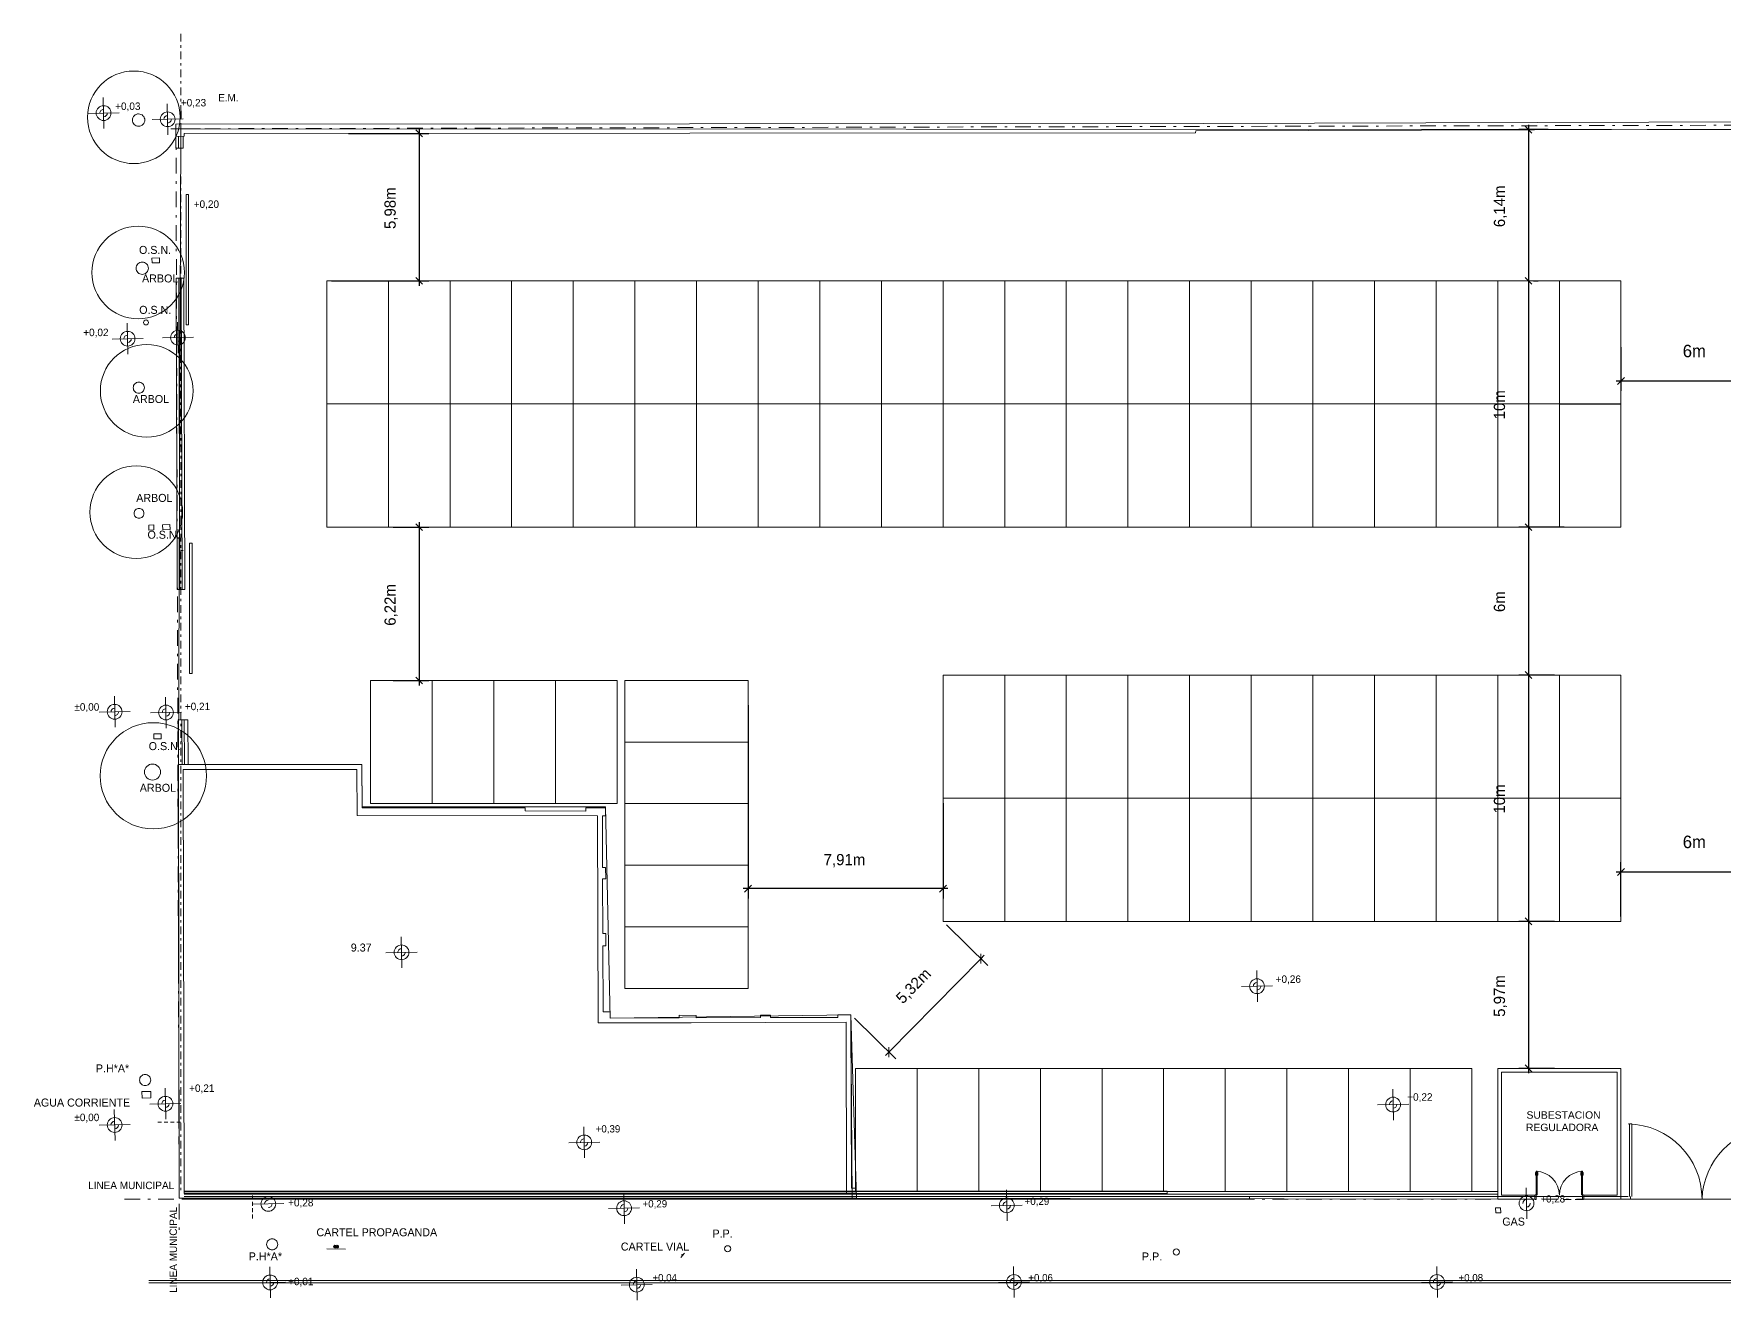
# Model space of a CAD drawing. Header units: metres. Extents: x 1411 to 1550, y 2159 to 2211.
# Drawn here: x 1411.5 to 1480.1, y 2159.1 to 2210.5 of the extents above; entities that cross this region are included whole.
import ezdxf

# ---------------------------------------------------------------- set-up
doc = ezdxf.new("R2010")
doc.units = ezdxf.units.M
doc.header["$LTSCALE"] = 0.635
doc.header["$PDMODE"] = 1
doc.header["$PDSIZE"] = -2
for name, pattern in [('STYLE_10', [0.749969, 0.500031, -0.249939]), ('STYLE_12', [1.999969, 0.999985, -0.500031, 0.000534058, -0.49942]), ('STYLE_17', [0.36911, 0.246048, -0.123062]), ('STYLE_18', [0.984192, 0.492096, -0.246048, 0.000534058, -0.245514])]:
    doc.linetypes.add(name, pattern=pattern)
for name, color, linetype in [('37-Plantas-05', 7, 'Continuous'), ('Cotas', 7, 'Continuous'), ('movimientos', 30, 'Continuous'), ('Nuevo', 162, 'Continuous'), ('Superficies', 7, 'Continuous'), ('Varios', 7, 'Continuous')]:
    doc.layers.add(name, color=color, linetype=linetype)
doc.styles.add('Arial', font='ARIAL.TTF')
doc.styles.add('Futura', font='')
doc.styles.add('Geneva', font='')
doc.styles.get('Futura').set_extended_font_data('Futura')
doc.styles.get('Geneva').set_extended_font_data('Geneva')
doc.dimstyles.new('Arch', dxfattribs={"dimtxt": 0.101055, "dimasz": 0.280603, "dimexe": 0.396875, "dimexo": 0.198437, "dimgap": 0.001587, "dimtad": 1, "dimzin": 11, "dimtxsty": 'Geneva', "dimblk": 'VW_SLASH', "dimcen": 0, "dimdle": 0.001587, "dimadec": 0, "dimazin": 0, "dimtfac": 0.8, "dimtix": 1, "dimtmove": 0, "dimatfit": 0, "dimldrblk": 'VW_FILLEDARROW', "dimfxl": 1, "dimfrac": 2, "dimtolj": 1, "dimtzin": 11, "dimarcsym": 0})

# ---------------------------------------------------------------- blocks, each defined once
blk = doc.blocks.new('Group-17')
at = {"color": 52, "linetype": 'Continuous', "lineweight": 15}
blk.add_lwpolyline([(-31.48135, 31.593525), (-28.98135, 31.593525), (-28.98135, 26.593525), (-31.48135, 26.593525)], close=True, dxfattribs=at)
blk = doc.blocks.new('Group-22')
at = {"color": 7, "linetype": 'Continuous', "lineweight": 15}
for p, q in [((-32.48135, -5.507725), (-32.48135, -5.522725)), ((-32.48135, -5.672725), (-32.48135, -5.522725)), ((-32.46635, -5.522725), (-32.48135, -5.522725)), ((-32.46635, -5.672725), (-32.48135, -5.672725)), ((-32.48135, -5.687725), (-32.48135, -5.672725)), ((-32.46635, -5.522725), (-32.46635, -5.507725)), ((-32.46635, -5.507725), (-32.42635, -5.507725)), ((-32.46635, -5.687725), (-32.46635, -5.672725)), ((-32.46635, -5.687725), (-32.42635, -5.687725)), ((-32.42635, -5.507725), (-32.42635, -5.554725)), ((-32.41135, -5.554725), (-32.42635, -5.554725)), ((-32.41135, -5.579725), (-32.42635, -5.579725)), ((-32.42635, -5.687725), (-32.42635, -5.579725)), ((-32.41135, -5.554725), (-32.41135, -5.579725)), ((-30.55135, -5.554725), (-30.55135, -5.579725)), ((-30.55135, -5.554725), (-30.53635, -5.554725)), ((-30.55135, -5.579725), (-30.53635, -5.579725)), ((-30.53635, -5.507725), (-30.53635, -5.554725)), ((-30.49635, -5.507725), (-30.53635, -5.507725)), ((-30.53635, -5.687725), (-30.53635, -5.579725)), ((-30.49635, -5.687725), (-30.53635, -5.687725)), ((-30.49635, -5.522725), (-30.49635, -5.507725)), ((-30.49635, -5.522725), (-30.48135, -5.522725)), ((-30.49635, -5.687725), (-30.49635, -5.672725)), ((-30.49635, -5.672725), (-30.48135, -5.672725)), ((-30.48135, -5.507725), (-30.48135, -5.522725)), ((-30.48135, -5.672725), (-30.48135, -5.522725)), ((-30.48135, -5.687725), (-30.48135, -5.672725))]:
    blk.add_line(p, q, dxfattribs=at)
at = {"color": 7, "linetype": 'STYLE_10', "lineweight": 15}
blk.add_line((-31.32135, -5.687725), (-30.53635, -5.687725), dxfattribs=at)
at = {"color": 7, "linetype": 'Continuous', "lineweight": 15}
for points in [[(-33.98135, -0.372725), (-28.98135, -0.372725), (-28.98135, -5.672725), (-30.48135, -5.672725)], [(-32.48135, -5.672725), (-33.98135, -5.672725), (-33.98135, -0.372725)], [(-32.48135, -5.522725), (-33.83135, -5.522725), (-33.83135, -0.522725), (-29.13135, -0.522725), (-29.13135, -5.522725), (-30.48135, -5.522725)]]:
    blk.add_lwpolyline(points, dxfattribs=at)
for points in [[(-32.4339, -4.603225), (-32.4489, -4.603225), (-32.4489, -4.703225), (-32.4339, -4.703225)], [(-32.4239, -4.594225), (-32.4339, -4.594225), (-32.4339, -4.621225), (-32.4239, -4.621225)], [(-32.3789, -4.547725), (-32.4239, -4.547725), (-32.4239, -5.507725), (-32.3789, -5.507725)], [(-32.3789, -4.594225), (-32.3689, -4.594225), (-32.3689, -4.621225), (-32.3789, -4.621225)], [(-32.3689, -4.603225), (-32.3539, -4.603225), (-32.3539, -4.703225), (-32.3689, -4.703225)], [(-30.59385, -4.603225), (-30.60885, -4.603225), (-30.60885, -4.703225), (-30.59385, -4.703225)], [(-30.58385, -4.594225), (-30.59385, -4.594225), (-30.59385, -4.621225), (-30.58385, -4.621225)], [(-30.58385, -4.547725), (-30.53885, -4.547725), (-30.53885, -5.507725), (-30.58385, -5.507725)], [(-30.53885, -4.594225), (-30.52885, -4.594225), (-30.52885, -4.621225), (-30.53885, -4.621225)], [(-30.52885, -4.603225), (-30.51385, -4.603225), (-30.51385, -4.703225), (-30.52885, -4.703225)]]:
    blk.add_lwpolyline(points, close=True, dxfattribs=at)
for centre, radius, start, end in [((-32.45008, -5.516075), 0.968703, 359.60666995, 88.45134533), ((-30.51267, -5.516075), 0.968704, 91.54865307, 180.39332964)]:
    blk.add_arc(centre, radius, start, end, dxfattribs=at)
at = {"color": 7, "insert": (-31.36887, -2.516955), "char_height": 0.30011523, "width": 3.825, "attachment_point": 5, "line_spacing_factor": 1.003631, "style": 'Arial'}
blk.add_mtext(' SUBESTACION REGULADORA', dxfattribs=at)
blk = doc.blocks.new('*D254')
at = {"color": 0, "linetype": 'Continuous', "lineweight": -2}
for p, q in [((1472.908, 2206.657), (1471.72, 2206.657)), ((1472.117, 2206.855), (1472.117, 2206.657)), ((1472.117, 2206.657), (1472.117, 2200.522)), ((1472.117, 2200.522), (1472.117, 2200.323)), ((1472.315, 2200.522), (1472.514, 2200.522))]:
    blk.add_line(p, q, dxfattribs=at)
at = {"color": 0, "linetype": 'Continuous', "lineweight": 20}
for p, q in [((1472.257, 2206.516), (1471.976, 2206.797)), ((1471.976, 2200.662), (1472.257, 2200.381))]:
    blk.add_line(p, q, dxfattribs=at)
at = {"layer": 'Defpoints', "color": 0, "lineweight": 0}
for p in [(1472.117, 2206.657), (1473.107, 2206.657), (1472.117, 2200.522)]:
    blk.add_point(p, dxfattribs=at)
at = {"color": 0, "insert": (1470.709, 2202.7), "char_height": 0.4548, "attachment_point": 1, "rotation": 90, "line_spacing_factor": 0.96736, "style": 'Geneva'}
blk.add_mtext('6,14m', dxfattribs=at)
blk = doc.blocks.new('VW_FILLEDARROW')
at = {"color": 0, "lineweight": -2}
blk.add_solid([(0, 0), (-1.41, -0.38), (-1.41, 0.38)], dxfattribs=at)
blk = doc.blocks.new('VW_SLASH')
at = {"color": 0, "linetype": 'ByBlock', "lineweight": -2}
blk.add_line((0, 0), (-1, 0), dxfattribs=at)
at = {"color": 0, "linetype": 'ByBlock', "lineweight": 20}
blk.add_line((-0.5, -0.5), (0.5, 0.5), dxfattribs=at)
blk = doc.blocks.new('*D255')
at = {"color": 0, "linetype": 'Continuous', "lineweight": 20}
for p, q in [((1472.257, 2200.381), (1471.976, 2200.662)), ((1471.976, 2190.662), (1472.257, 2190.381))]:
    blk.add_line(p, q, dxfattribs=at)
at = {"color": 0, "linetype": 'Continuous', "lineweight": -2}
for p, q in [((1472.117, 2200.72), (1472.117, 2200.522)), ((1472.117, 2200.522), (1472.117, 2190.522)), ((1472.315, 2200.522), (1472.514, 2200.522)), ((1472.117, 2190.522), (1472.117, 2190.323)), ((1473.565, 2190.522), (1472.514, 2190.522))]:
    blk.add_line(p, q, dxfattribs=at)
at = {"layer": 'Defpoints', "color": 0, "lineweight": 0}
for p in [(1472.117, 2200.522), (1472.117, 2200.522), (1473.367, 2190.522)]:
    blk.add_point(p, dxfattribs=at)
at = {"color": 0, "insert": (1470.709, 2194.899), "char_height": 0.4548, "attachment_point": 1, "rotation": 90, "line_spacing_factor": 0.96736, "style": 'Geneva'}
blk.add_mtext('10m', dxfattribs=at)
blk = doc.blocks.new('*D256')
at = {"color": 0, "linetype": 'Continuous', "lineweight": -2}
for p, q in [((1473.168, 2190.522), (1471.72, 2190.522)), ((1472.117, 2190.72), (1472.117, 2190.522)), ((1472.117, 2190.522), (1472.117, 2184.522)), ((1473.168, 2184.522), (1471.72, 2184.522)), ((1472.117, 2184.522), (1472.117, 2184.323))]:
    blk.add_line(p, q, dxfattribs=at)
at = {"color": 0, "linetype": 'Continuous', "lineweight": 20}
for p, q in [((1472.257, 2190.381), (1471.976, 2190.662)), ((1471.976, 2184.662), (1472.257, 2184.381))]:
    blk.add_line(p, q, dxfattribs=at)
at = {"layer": 'Defpoints', "color": 0, "lineweight": 0}
for p in [(1472.117, 2190.522), (1473.367, 2190.522), (1473.367, 2184.522)]:
    blk.add_point(p, dxfattribs=at)
at = {"color": 0, "insert": (1470.709, 2187.077), "char_height": 0.4548, "attachment_point": 1, "rotation": 90, "line_spacing_factor": 0.96736, "style": 'Geneva'}
blk.add_mtext('6m', dxfattribs=at)
blk = doc.blocks.new('*D257')
at = {"color": 0, "linetype": 'Continuous', "lineweight": 20}
for p, q in [((1472.257, 2184.381), (1471.976, 2184.662)), ((1471.976, 2174.662), (1472.257, 2174.381))]:
    blk.add_line(p, q, dxfattribs=at)
at = {"color": 0, "linetype": 'Continuous', "lineweight": -2}
for p, q in [((1472.117, 2184.72), (1472.117, 2184.522)), ((1473.168, 2184.522), (1471.72, 2184.522)), ((1472.117, 2184.522), (1472.117, 2174.522)), ((1473.168, 2174.522), (1471.72, 2174.522)), ((1472.117, 2174.522), (1472.117, 2174.323))]:
    blk.add_line(p, q, dxfattribs=at)
at = {"layer": 'Defpoints', "color": 0, "lineweight": 0}
for p in [(1472.117, 2184.522), (1473.367, 2184.522), (1473.367, 2174.522)]:
    blk.add_point(p, dxfattribs=at)
at = {"color": 0, "insert": (1470.709, 2178.899), "char_height": 0.4548, "attachment_point": 1, "rotation": 90, "line_spacing_factor": 0.96736, "style": 'Geneva'}
blk.add_mtext('10m', dxfattribs=at)
blk = doc.blocks.new('*D258')
at = {"color": 0, "linetype": 'Continuous', "lineweight": -2}
for p, q in [((1473.168, 2174.522), (1471.72, 2174.522)), ((1472.117, 2174.72), (1472.117, 2174.522)), ((1472.117, 2174.522), (1472.117, 2168.555)), ((1473.168, 2168.555), (1471.72, 2168.555)), ((1472.117, 2168.555), (1472.117, 2168.357))]:
    blk.add_line(p, q, dxfattribs=at)
at = {"color": 0, "linetype": 'Continuous', "lineweight": 20}
for p, q in [((1472.257, 2174.381), (1471.976, 2174.662)), ((1471.976, 2168.696), (1472.257, 2168.415))]:
    blk.add_line(p, q, dxfattribs=at)
at = {"layer": 'Defpoints', "color": 0, "lineweight": 0}
for p in [(1472.117, 2174.522), (1473.367, 2174.522), (1473.367, 2168.555)]:
    blk.add_point(p, dxfattribs=at)
at = {"color": 0, "insert": (1470.709, 2170.649), "char_height": 0.4548, "attachment_point": 1, "rotation": 90, "line_spacing_factor": 0.96736, "style": 'Geneva'}
blk.add_mtext('5,97m', dxfattribs=at)
blk = doc.blocks.new('*D259')
at = {"color": 0, "linetype": 'Continuous', "lineweight": 20}
for p, q in [((1427.257, 2206.363), (1426.976, 2206.644)), ((1426.976, 2200.662), (1427.257, 2200.381))]:
    blk.add_line(p, q, dxfattribs=at)
at = {"color": 0, "linetype": 'Continuous', "lineweight": -2}
for p, q in [((1427.117, 2206.702), (1427.117, 2206.504)), ((1424.255, 2206.504), (1427.514, 2206.504)), ((1427.117, 2206.504), (1427.117, 2200.522)), ((1423.565, 2200.522), (1427.514, 2200.522)), ((1427.117, 2200.522), (1427.117, 2200.323))]:
    blk.add_line(p, q, dxfattribs=at)
at = {"layer": 'Defpoints', "color": 0, "lineweight": 0}
for p in [(1424.057, 2206.504), (1427.117, 2206.504), (1423.367, 2200.522)]:
    blk.add_point(p, dxfattribs=at)
at = {"color": 0, "insert": (1425.709, 2202.624), "char_height": 0.4548, "attachment_point": 1, "rotation": 90, "line_spacing_factor": 0.96736, "style": 'Geneva'}
blk.add_mtext('5,98m', dxfattribs=at)
blk = doc.blocks.new('*D260')
at = {"color": 0, "linetype": 'Continuous', "lineweight": -2}
for p, q in [((1426.065, 2190.522), (1427.514, 2190.522)), ((1427.117, 2190.72), (1427.117, 2190.522)), ((1427.117, 2190.522), (1427.117, 2184.301)), ((1426.065, 2184.301), (1427.514, 2184.301)), ((1427.117, 2184.301), (1427.117, 2184.103))]:
    blk.add_line(p, q, dxfattribs=at)
at = {"color": 0, "linetype": 'Continuous', "lineweight": 20}
for p, q in [((1427.257, 2190.381), (1426.976, 2190.662)), ((1426.976, 2184.441), (1427.257, 2184.161))]:
    blk.add_line(p, q, dxfattribs=at)
at = {"layer": 'Defpoints', "color": 0, "lineweight": 0}
for p in [(1425.867, 2190.522), (1427.117, 2190.522), (1425.867, 2184.301)]:
    blk.add_point(p, dxfattribs=at)
at = {"color": 0, "insert": (1425.709, 2186.522), "char_height": 0.4548, "attachment_point": 1, "rotation": 90, "line_spacing_factor": 0.96736, "style": 'Geneva'}
blk.add_mtext('6,22m', dxfattribs=at)
blk = doc.blocks.new('*D261')
at = {"color": 0, "linetype": 'Continuous', "lineweight": -2}
for p, q in [((1448.508, 2174.382), (1450.184, 2172.731)), ((1446.166, 2169.217), (1449.902, 2173.009)), ((1449.902, 2173.009), (1450.041, 2173.151)), ((1444.772, 2170.59), (1446.448, 2168.938)), ((1446.026, 2169.075), (1446.166, 2169.217))]:
    blk.add_line(p, q, dxfattribs=at)
at = {"color": 0, "linetype": 'Continuous', "lineweight": 20}
for p, q in [((1449.902, 2172.811), (1449.902, 2173.208)), ((1446.166, 2169.415), (1446.166, 2169.018))]:
    blk.add_line(p, q, dxfattribs=at)
at = {"layer": 'Defpoints', "color": 0, "lineweight": 0}
for p in [(1448.367, 2174.522), (1444.631, 2170.729), (1446.166, 2169.217)]:
    blk.add_point(p, dxfattribs=at)
at = {"color": 0, "insert": (1446.407, 2171.467), "char_height": 0.4548, "attachment_point": 1, "rotation": 45.43095, "line_spacing_factor": 0.96736, "style": 'Geneva'}
blk.add_mtext('5,32m', dxfattribs=at)
blk = doc.blocks.new('*D262')
at = {"color": 0, "linetype": 'Continuous', "lineweight": -2}
for p, q in [((1440.457, 2183.303), (1440.457, 2175.454)), ((1448.367, 2179.323), (1448.367, 2175.454)), ((1440.457, 2175.851), (1440.258, 2175.851)), ((1448.367, 2175.851), (1440.457, 2175.851)), ((1448.565, 2175.851), (1448.367, 2175.851))]:
    blk.add_line(p, q, dxfattribs=at)
at = {"color": 0, "linetype": 'Continuous', "lineweight": 20}
for p, q in [((1440.597, 2175.991), (1440.316, 2175.711)), ((1448.226, 2175.711), (1448.507, 2175.991))]:
    blk.add_line(p, q, dxfattribs=at)
at = {"layer": 'Defpoints', "color": 0, "lineweight": 0}
for p in [(1440.457, 2183.501), (1448.367, 2179.522), (1448.367, 2175.851)]:
    blk.add_point(p, dxfattribs=at)
at = {"color": 0, "insert": (1443.523, 2177.258), "char_height": 0.4548, "attachment_point": 1, "line_spacing_factor": 0.96736, "style": 'Geneva'}
blk.add_mtext('7,91m', dxfattribs=at)
blk = doc.blocks.new('*D263')
at = {"color": 0, "linetype": 'Continuous', "lineweight": -2}
for p, q in [((1475.867, 2197.823), (1475.867, 2196.054)), ((1481.867, 2198.072), (1481.867, 2196.054)), ((1475.867, 2196.451), (1475.668, 2196.451)), ((1481.867, 2196.451), (1475.867, 2196.451)), ((1482.065, 2196.451), (1481.867, 2196.451))]:
    blk.add_line(p, q, dxfattribs=at)
at = {"color": 0, "linetype": 'Continuous', "lineweight": 20}
for p, q in [((1476.007, 2196.591), (1475.726, 2196.311)), ((1481.726, 2196.311), (1482.007, 2196.591))]:
    blk.add_line(p, q, dxfattribs=at)
at = {"layer": 'Defpoints', "color": 0, "lineweight": 0}
for p in [(1475.867, 2198.022), (1481.867, 2198.271), (1481.867, 2196.451)]:
    blk.add_point(p, dxfattribs=at)
at = {"color": 0, "insert": (1478.373, 2197.927), "char_height": 0.5053, "attachment_point": 1, "line_spacing_factor": 0.96736, "style": 'Geneva'}
blk.add_mtext('6m', dxfattribs=at)
blk = doc.blocks.new('*D264')
at = {"color": 0, "linetype": 'Continuous', "lineweight": -2}
for p, q in [((1481.867, 2183.892), (1481.867, 2176.13)), ((1475.867, 2176.527), (1475.668, 2176.527)), ((1475.867, 2174.72), (1475.867, 2176.924)), ((1481.867, 2176.527), (1475.867, 2176.527)), ((1482.065, 2176.527), (1481.867, 2176.527))]:
    blk.add_line(p, q, dxfattribs=at)
at = {"color": 0, "linetype": 'Continuous', "lineweight": 20}
for p, q in [((1476.007, 2176.668), (1475.726, 2176.387)), ((1481.726, 2176.387), (1482.007, 2176.668))]:
    blk.add_line(p, q, dxfattribs=at)
at = {"layer": 'Defpoints', "color": 0, "lineweight": 0}
for p in [(1481.867, 2184.091), (1481.867, 2176.527), (1475.867, 2174.522)]:
    blk.add_point(p, dxfattribs=at)
at = {"color": 0, "insert": (1478.373, 2178.003), "char_height": 0.5053, "attachment_point": 1, "line_spacing_factor": 0.96736, "style": 'Geneva'}
blk.add_mtext('6m', dxfattribs=at)

msp = doc.modelspace()

# ---------------------------------------------------------------- linework, layer by layer
at = {"layer": '37-Plantas-05', "color": 4, "linetype": 'STYLE_12', "lineweight": 15}
for p, q in [((1487.532, 2206.852), (1416.921, 2206.691)), ((1417.249, 2206.884), (1417.385, 2161.754)), ((1534.957, 2163.254), (1414.902, 2163.254))]:
    msp.add_line(p, q, dxfattribs=at)
at = {"layer": '37-Plantas-05', "color": 83, "linetype": 'Continuous', "lineweight": 15}
for p, q in [((1458.923, 2206.909), (1417.249, 2206.884)), ((1458.622, 2206.611), (1458.614, 2206.524)), ((1487.591, 2206.702), (1458.622, 2206.611)), ((1487.893, 2207.001), (1458.923, 2206.909)), ((1458.614, 2206.524), (1417.583, 2206.5)), ((1417.341, 2180.884), (1417.386, 2163.296)), ((1424.593, 2180.684), (1417.542, 2180.684)), ((1417.542, 2180.684), (1417.586, 2163.495)), ((1424.6, 2178.814), (1424.593, 2180.684)), ((1434.346, 2178.803), (1424.6, 2178.814)), ((1434.382, 2170.399), (1434.346, 2178.803)), ((1438.151, 2170.41), (1434.382, 2170.399)), ((1441.173, 2170.419), (1438.151, 2170.41)), ((1444.431, 2170.429), (1441.173, 2170.419)), ((1441.173, 2170.419), (1441.173, 2170.419)), ((1444.448, 2163.492), (1444.431, 2170.429)), ((1444.86, 2163.486), (1417.586, 2163.495)), ((1444.861, 2163.492), (1444.448, 2163.492)), ((1444.86, 2163.286), (1417.386, 2163.296))]:
    msp.add_line(p, q, dxfattribs=at)
at = {"layer": '37-Plantas-05', "color": 31, "linetype": 'Continuous', "lineweight": 15}
msp.add_line((1460.355, 2163.254), (1417.586, 2163.254), dxfattribs=at)
at = {"layer": '37-Plantas-05', "color": 160, "linetype": 'Continuous', "lineweight": 15}
msp.add_line((1460.794, 2163.254), (1460.794, 2163.354), dxfattribs=at)
at = {"layer": '37-Plantas-05', "color": 132, "linetype": 'Continuous', "lineweight": 15}
for p, q in [((1532.785, 2159.954), (1416.155, 2159.954)), ((1532.785, 2159.854), (1416.155, 2159.854))]:
    msp.add_line(p, q, dxfattribs=at)
at = {"layer": '37-Plantas-05', "color": 83, "linetype": 'Continuous', "lineweight": 15}
msp.add_lwpolyline([(1444.861, 2163.692), (1444.648, 2163.692), (1444.631, 2170.729), (1444.093, 2170.727), (1444.093, 2170.628), (1441.372, 2170.62), (1441.372, 2170.716), (1440.96, 2170.715), (1440.961, 2170.619), (1438.35, 2170.611), (1438.35, 2170.704), (1437.656, 2170.71), (1437.656, 2170.609), (1434.861, 2170.6), (1434.858, 2170.853), (1434.58, 2170.857), (1434.569, 2173.534), (1434.686, 2173.535), (1434.684, 2174.028), (1434.566, 2174.027), (1434.557, 2176.255), (1434.682, 2176.255), (1434.68, 2176.705), (1434.556, 2176.713), (1434.547, 2178.803), (1434.676, 2178.803), (1434.672, 2179.13), (1433.872, 2179.126), (1433.872, 2179.003), (1431.409, 2179.006), (1431.409, 2179.125), (1424.799, 2179.133), (1424.793, 2180.884), (1417.341, 2180.884)], dxfattribs=at)
at = {"layer": 'movimientos', "color": 83, "linetype": 'Continuous', "lineweight": 15}
for p, q in [((1417.587, 2206.392), (1417.248, 2206.384)), ((1417.589, 2206.501), (1417.587, 2206.392))]:
    msp.add_line(p, q, dxfattribs=at)
at = {"layer": 'movimientos', "color": 31, "linetype": 'Continuous', "lineweight": 15}
for p, q in [((1417.249, 2205.903), (1417.248, 2206.384)), ((1417.549, 2205.903), (1417.547, 2206.391)), ((1417.249, 2205.903), (1417.349, 2205.903)), ((1417.449, 2205.903), (1417.549, 2205.903)), ((1417.265, 2200.624), (1417.365, 2200.624)), ((1417.265, 2200.623), (1417.304, 2187.989)), ((1417.465, 2200.624), (1417.565, 2200.624)), ((1417.565, 2200.624), (1417.604, 2187.989)), ((1417.304, 2187.988), (1417.404, 2187.988)), ((1417.504, 2187.988), (1417.604, 2187.989)), ((1417.336, 2182.708), (1417.486, 2182.708)), ((1417.336, 2182.708), (1417.347, 2180.884)), ((1417.586, 2182.708), (1417.736, 2182.708)), ((1417.736, 2182.709), (1417.746, 2180.884)), ((1470.867, 2163.554), (1417.586, 2163.554))]:
    msp.add_line(p, q, dxfattribs=at)
at = {"layer": 'movimientos', "color": 151, "linetype": 'Continuous', "lineweight": 15}
for p, q in [((1417.349, 2205.903), (1417.347, 2206.386)), ((1417.449, 2205.903), (1417.447, 2206.388)), ((1417.449, 2205.903), (1417.349, 2205.903)), ((1417.465, 2200.624), (1417.365, 2200.624)), ((1417.365, 2200.623), (1417.404, 2187.989)), ((1417.465, 2200.623), (1417.504, 2187.989)), ((1417.504, 2187.988), (1417.404, 2187.988)), ((1417.586, 2182.708), (1417.486, 2182.708)), ((1417.486, 2182.708), (1417.497, 2180.884)), ((1417.586, 2182.708), (1417.597, 2180.884)), ((1417.586, 2163.454), (1470.867, 2163.454)), ((1417.586, 2163.354), (1470.867, 2163.354))]:
    msp.add_line(p, q, dxfattribs=at)
at = {"layer": 'movimientos', "color": 7, "linetype": 'Continuous', "lineweight": 5}
msp.add_line((1417.344, 2197.586), (1417.316, 2198.845), dxfattribs=at)
at = {"layer": 'movimientos', "color": 7, "linetype": 'Continuous', "lineweight": 20}
for p, q in [((1417.448, 2189.579), (1417.548, 2189.579)), ((1417.448, 2189.579), (1417.548, 2189.579)), ((1417.586, 2163.573), (1457.461, 2163.573)), ((1417.586, 2163.473), (1417.586, 2163.573)), ((1417.586, 2163.473), (1457.461, 2163.473)), ((1457.461, 2163.473), (1457.461, 2163.573))]:
    msp.add_line(p, q, dxfattribs=at)
at = {"layer": 'movimientos', "color": 151, "linetype": 'Continuous', "lineweight": 15}
for points in [[(1417.665, 2198.741), (1417.665, 2204.021), (1417.765, 2204.021), (1417.765, 2198.741)], [(1417.804, 2189.867), (1417.804, 2184.587), (1417.904, 2184.587), (1417.904, 2189.867)]]:
    msp.add_lwpolyline(points, close=True, dxfattribs=at)
at = {"layer": 'movimientos', "color": 7, "linetype": 'Continuous', "lineweight": 5}
msp.add_arc((1417.33, 2198.216), 0.15, 271.27651, 1.27651, dxfattribs=at)
at = {"layer": 'Nuevo', "color": 7, "linetype": 'Continuous', "lineweight": 5}
for p, q in [((1466.639, 2166.458), (1466.611, 2167.717)), ((1467.255, 2167.102), (1465.995, 2167.074))]:
    msp.add_line(p, q, dxfattribs=at)
at = {"layer": 'Nuevo', "color": 1, "linetype": 'Continuous', "lineweight": 9}
for p, q in [((1476.307, 2166.301), (1476.207, 2166.301)), ((1476.207, 2163.354), (1476.207, 2166.301)), ((1476.307, 2163.354), (1476.307, 2166.301)), ((1475.867, 2163.354), (1476.157, 2163.354)), ((1475.867, 2163.254), (1475.867, 2163.354)), ((1475.867, 2163.254), (1476.257, 2163.254)), ((1476.257, 2163.254), (1476.257, 2163.354))]:
    msp.add_line(p, q, dxfattribs=at)
at = {"layer": 'Nuevo', "color": 52, "linetype": 'Continuous', "lineweight": 15}
for points in [[(1423.367, 2200.522), (1425.867, 2200.522), (1425.867, 2195.522), (1423.367, 2195.522)], [(1425.867, 2200.522), (1428.367, 2200.522), (1428.367, 2195.522), (1425.867, 2195.522)], [(1428.367, 2200.522), (1430.867, 2200.522), (1430.867, 2195.522), (1428.367, 2195.522)], [(1430.867, 2200.522), (1433.367, 2200.522), (1433.367, 2195.522), (1430.867, 2195.522)], [(1433.367, 2200.522), (1435.867, 2200.522), (1435.867, 2195.522), (1433.367, 2195.522)], [(1435.867, 2200.522), (1438.367, 2200.522), (1438.367, 2195.522), (1435.867, 2195.522)], [(1438.367, 2200.522), (1440.867, 2200.522), (1440.867, 2195.522), (1438.367, 2195.522)], [(1440.867, 2200.522), (1443.367, 2200.522), (1443.367, 2195.522), (1440.867, 2195.522)], [(1443.367, 2200.522), (1445.867, 2200.522), (1445.867, 2195.522), (1443.367, 2195.522)], [(1445.867, 2200.522), (1448.367, 2200.522), (1448.367, 2195.522), (1445.867, 2195.522)], [(1448.367, 2200.522), (1450.867, 2200.522), (1450.867, 2195.522), (1448.367, 2195.522)], [(1450.867, 2200.522), (1453.367, 2200.522), (1453.367, 2195.522), (1450.867, 2195.522)], [(1453.367, 2200.522), (1455.867, 2200.522), (1455.867, 2195.522), (1453.367, 2195.522)], [(1455.867, 2200.522), (1458.367, 2200.522), (1458.367, 2195.522), (1455.867, 2195.522)], [(1458.367, 2200.522), (1460.867, 2200.522), (1460.867, 2195.522), (1458.367, 2195.522)], [(1460.867, 2200.522), (1463.367, 2200.522), (1463.367, 2195.522), (1460.867, 2195.522)], [(1463.367, 2200.522), (1465.867, 2200.522), (1465.867, 2195.522), (1463.367, 2195.522)], [(1465.867, 2200.522), (1468.367, 2200.522), (1468.367, 2195.522), (1465.867, 2195.522)], [(1468.367, 2200.522), (1470.867, 2200.522), (1470.867, 2195.522), (1468.367, 2195.522)], [(1470.867, 2200.522), (1473.367, 2200.522), (1473.367, 2195.522), (1470.867, 2195.522)], [(1423.367, 2195.522), (1425.867, 2195.522), (1425.867, 2190.522), (1423.367, 2190.522)], [(1425.867, 2195.522), (1428.367, 2195.522), (1428.367, 2190.522), (1425.867, 2190.522)], [(1428.367, 2195.522), (1430.867, 2195.522), (1430.867, 2190.522), (1428.367, 2190.522)], [(1430.867, 2195.522), (1433.367, 2195.522), (1433.367, 2190.522), (1430.867, 2190.522)], [(1433.367, 2195.522), (1435.867, 2195.522), (1435.867, 2190.522), (1433.367, 2190.522)], [(1435.867, 2195.522), (1438.367, 2195.522), (1438.367, 2190.522), (1435.867, 2190.522)], [(1438.367, 2195.522), (1440.867, 2195.522), (1440.867, 2190.522), (1438.367, 2190.522)], [(1440.867, 2195.522), (1443.367, 2195.522), (1443.367, 2190.522), (1440.867, 2190.522)], [(1443.367, 2195.522), (1445.867, 2195.522), (1445.867, 2190.522), (1443.367, 2190.522)], [(1445.867, 2195.522), (1448.367, 2195.522), (1448.367, 2190.522), (1445.867, 2190.522)], [(1448.367, 2195.522), (1450.867, 2195.522), (1450.867, 2190.522), (1448.367, 2190.522)], [(1450.867, 2195.522), (1453.367, 2195.522), (1453.367, 2190.522), (1450.867, 2190.522)], [(1453.367, 2195.522), (1455.867, 2195.522), (1455.867, 2190.522), (1453.367, 2190.522)], [(1455.867, 2195.522), (1458.367, 2195.522), (1458.367, 2190.522), (1455.867, 2190.522)], [(1458.367, 2195.522), (1460.867, 2195.522), (1460.867, 2190.522), (1458.367, 2190.522)], [(1460.867, 2195.522), (1463.367, 2195.522), (1463.367, 2190.522), (1460.867, 2190.522)], [(1463.367, 2195.522), (1465.867, 2195.522), (1465.867, 2190.522), (1463.367, 2190.522)], [(1465.867, 2195.522), (1468.367, 2195.522), (1468.367, 2190.522), (1465.867, 2190.522)], [(1468.367, 2195.522), (1470.867, 2195.522), (1470.867, 2190.522), (1468.367, 2190.522)], [(1470.867, 2195.522), (1473.367, 2195.522), (1473.367, 2190.522), (1470.867, 2190.522)], [(1473.367, 2195.522), (1475.867, 2195.522), (1475.867, 2190.522), (1473.367, 2190.522)], [(1425.147, 2184.301), (1427.647, 2184.301), (1427.647, 2179.301), (1425.147, 2179.301)], [(1427.647, 2184.301), (1430.147, 2184.301), (1430.147, 2179.301), (1427.647, 2179.301)], [(1430.147, 2184.301), (1432.647, 2184.301), (1432.647, 2179.301), (1430.147, 2179.301)], [(1432.647, 2184.301), (1435.147, 2184.301), (1435.147, 2179.301), (1432.647, 2179.301)], [(1435.457, 2181.801), (1435.457, 2184.301), (1440.457, 2184.301), (1440.457, 2181.801)], [(1448.367, 2184.522), (1450.867, 2184.522), (1450.867, 2179.522), (1448.367, 2179.522)], [(1450.867, 2184.522), (1453.367, 2184.522), (1453.367, 2179.522), (1450.867, 2179.522)], [(1453.367, 2184.522), (1455.867, 2184.522), (1455.867, 2179.522), (1453.367, 2179.522)], [(1455.867, 2184.522), (1458.367, 2184.522), (1458.367, 2179.522), (1455.867, 2179.522)], [(1458.367, 2184.522), (1460.867, 2184.522), (1460.867, 2179.522), (1458.367, 2179.522)], [(1460.867, 2184.522), (1463.367, 2184.522), (1463.367, 2179.522), (1460.867, 2179.522)], [(1463.367, 2184.522), (1465.867, 2184.522), (1465.867, 2179.522), (1463.367, 2179.522)], [(1465.867, 2184.522), (1468.367, 2184.522), (1468.367, 2179.522), (1465.867, 2179.522)], [(1468.367, 2184.522), (1470.867, 2184.522), (1470.867, 2179.522), (1468.367, 2179.522)], [(1470.867, 2184.522), (1473.367, 2184.522), (1473.367, 2179.522), (1470.867, 2179.522)], [(1473.367, 2184.522), (1475.867, 2184.522), (1475.867, 2179.522), (1473.367, 2179.522)], [(1435.457, 2179.301), (1435.457, 2181.801), (1440.457, 2181.801), (1440.457, 2179.301)], [(1435.457, 2176.801), (1435.457, 2179.301), (1440.457, 2179.301), (1440.457, 2176.801)], [(1448.367, 2179.522), (1450.867, 2179.522), (1450.867, 2174.522), (1448.367, 2174.522)], [(1450.867, 2179.522), (1453.367, 2179.522), (1453.367, 2174.522), (1450.867, 2174.522)], [(1453.367, 2179.522), (1455.867, 2179.522), (1455.867, 2174.522), (1453.367, 2174.522)], [(1455.867, 2179.522), (1458.367, 2179.522), (1458.367, 2174.522), (1455.867, 2174.522)], [(1458.367, 2179.522), (1460.867, 2179.522), (1460.867, 2174.522), (1458.367, 2174.522)], [(1460.867, 2179.522), (1463.367, 2179.522), (1463.367, 2174.522), (1460.867, 2174.522)], [(1463.367, 2179.522), (1465.867, 2179.522), (1465.867, 2174.522), (1463.367, 2174.522)], [(1465.867, 2179.522), (1468.367, 2179.522), (1468.367, 2174.522), (1465.867, 2174.522)], [(1468.367, 2179.522), (1470.867, 2179.522), (1470.867, 2174.522), (1468.367, 2174.522)], [(1470.867, 2179.522), (1473.367, 2179.522), (1473.367, 2174.522), (1470.867, 2174.522)], [(1473.367, 2179.522), (1475.867, 2179.522), (1475.867, 2174.522), (1473.367, 2174.522)], [(1435.457, 2174.301), (1435.457, 2176.801), (1440.457, 2176.801), (1440.457, 2174.301)], [(1435.457, 2171.801), (1435.457, 2174.301), (1440.457, 2174.301), (1440.457, 2171.801)], [(1444.815, 2168.555), (1447.315, 2168.555), (1447.315, 2163.555), (1444.815, 2163.555)], [(1447.315, 2168.555), (1449.815, 2168.555), (1449.815, 2163.555), (1447.315, 2163.555)], [(1449.815, 2168.555), (1452.315, 2168.555), (1452.315, 2163.555), (1449.815, 2163.555)], [(1452.315, 2168.555), (1454.815, 2168.555), (1454.815, 2163.555), (1452.315, 2163.555)], [(1454.815, 2168.555), (1457.315, 2168.555), (1457.315, 2163.555), (1454.815, 2163.555)], [(1457.315, 2168.555), (1459.815, 2168.555), (1459.815, 2163.555), (1457.315, 2163.555)], [(1459.815, 2168.555), (1462.315, 2168.555), (1462.315, 2163.555), (1459.815, 2163.555)], [(1462.315, 2168.555), (1464.815, 2168.555), (1464.815, 2163.555), (1462.315, 2163.555)], [(1464.815, 2168.555), (1467.315, 2168.555), (1467.315, 2163.555), (1464.815, 2163.555)], [(1467.315, 2168.555), (1469.815, 2168.555), (1469.815, 2163.555), (1467.315, 2163.555)]]:
    msp.add_lwpolyline(points, close=True, dxfattribs=at)
at = {"layer": 'Nuevo', "color": 7, "linetype": 'Continuous', "lineweight": 5, "flags": 128}
msp.add_lwpolyline([(1466.325, 2167.088, -0.414214), (1466.625, 2167.388, -0.414214), (1466.925, 2167.088, -0.414214), (1466.625, 2166.788, -0.414214)], format="xyb", close=True, dxfattribs=at)
at = {"layer": 'Nuevo', "color": 7, "linetype": 'Continuous', "lineweight": 5}
for start, end in [(91.23756, 181.27576), (271.27575, 1.27575)]:
    msp.add_arc((1466.625, 2167.088), 0.15, start, end, dxfattribs=at)
at = {"layer": 'Nuevo', "color": 190, "linetype": 'Continuous', "lineweight": 9}
for centre, start, end in [((1476.107, 2163.254), 0, 89.05991), ((1482.2, 2163.143), 94.39924, 177.91526)]:
    msp.add_arc(centre, 3.047, start, end, dxfattribs=at)
at = {"layer": 'Superficies', "color": 190, "linetype": 'Continuous', "lineweight": 9}
msp.add_lwpolyline([(1489.53, 2163.254), (1475.867, 2163.254), (1475.867, 2168.555), (1470.867, 2168.555), (1470.867, 2163.255), (1444.86, 2163.286), (1444.631, 2170.729), (1434.861, 2170.6), (1434.672, 2179.179), (1424.799, 2179.179), (1424.793, 2180.884), (1417.347, 2180.884), (1417.448, 2206.692), (1418.25, 2206.692), (1418.25, 2206.692), (1532.724, 2206.64)], dxfattribs=at)
for points in [[(1417.347, 2180.884), (1424.793, 2180.884), (1424.799, 2179.133), (1434.672, 2179.179), (1434.861, 2170.6), (1444.631, 2170.729), (1444.674, 2163.254), (1417.386, 2163.296)], [(1470.867, 2168.555), (1475.867, 2168.555), (1475.867, 2163.354), (1470.867, 2163.354)]]:
    msp.add_lwpolyline(points, close=True, dxfattribs=at)
at = {"layer": 'Varios', "color": 7, "linetype": 'STYLE_18', "lineweight": 9}
msp.add_line((1417.448, 2210.548), (1417.448, 2163.618), dxfattribs=at)
at = {"layer": 'Varios', "color": 7, "linetype": 'Continuous', "lineweight": 5}
for p, q in [((1414.944, 2207.343), (1413.685, 2207.315)), ((1414.328, 2206.699), (1414.3, 2207.959)), ((1416.927, 2206.449), (1416.899, 2207.708)), ((1417.542, 2207.093), (1416.283, 2207.065)), ((1416.577, 2201.452), (1416.277, 2201.446)), ((1416.277, 2201.446), (1416.282, 2201.246)), ((1416.582, 2201.252), (1416.282, 2201.246)), ((1416.577, 2201.452), (1416.582, 2201.252)), ((1415.302, 2197.541), (1415.274, 2198.801)), ((1415.917, 2198.185), (1414.658, 2198.157)), ((1417.959, 2198.23), (1416.7, 2198.202)), ((1416.346, 2190.611), (1416.146, 2190.606)), ((1416.151, 2190.406), (1416.146, 2190.606)), ((1416.351, 2190.411), (1416.151, 2190.406)), ((1416.351, 2190.411), (1416.346, 2190.611)), ((1416.706, 2190.619), (1417.006, 2190.625)), ((1416.711, 2190.419), (1416.706, 2190.619)), ((1416.711, 2190.419), (1417.011, 2190.425)), ((1417.011, 2190.425), (1417.006, 2190.625)), ((1414.779, 2182.4), (1414.751, 2183.659)), ((1416.859, 2182.371), (1416.831, 2183.63)), ((1415.395, 2183.043), (1414.135, 2183.015)), ((1417.474, 2183.015), (1416.215, 2182.987)), ((1416.352, 2182.131), (1416.652, 2182.138)), ((1416.356, 2181.931), (1416.352, 2182.131)), ((1416.356, 2181.931), (1416.656, 2181.938)), ((1416.656, 2181.938), (1416.652, 2182.138)), ((1426.413, 2172.636), (1426.385, 2173.895)), ((1427.029, 2173.279), (1425.77, 2173.252)), ((1461.117, 2171.264), (1461.09, 2172.523)), ((1461.733, 2171.907), (1460.474, 2171.879)), ((1415.867, 2167.612), (1416.227, 2167.62)), ((1415.873, 2167.353), (1415.867, 2167.612)), ((1416.233, 2167.36), (1416.227, 2167.62)), ((1416.838, 2166.492), (1416.81, 2167.751)), ((1414.778, 2165.63), (1414.75, 2166.889)), ((1415.873, 2167.353), (1416.233, 2167.36)), ((1417.454, 2167.135), (1416.195, 2167.108)), ((1415.394, 2166.274), (1414.135, 2166.246)), ((1433.825, 2164.923), (1433.798, 2166.182)), ((1434.441, 2165.566), (1433.182, 2165.538)), ((1423.155, 2163.473), (1424.193, 2163.473)), ((1423.155, 2163.473), (1424.193, 2163.473)), ((1435.443, 2162.253), (1435.415, 2163.512)), ((1450.966, 2162.366), (1450.938, 2163.625)), ((1472.049, 2162.45), (1472.022, 2163.709)), ((1421.628, 2163.072), (1420.368, 2163.045)), ((1436.059, 2162.896), (1434.799, 2162.868)), ((1451.581, 2163.009), (1450.322, 2162.982)), ((1470.783, 2162.892), (1470.983, 2162.896)), ((1470.783, 2162.892), (1470.787, 2162.692)), ((1470.983, 2162.896), (1470.987, 2162.696)), ((1470.787, 2162.692), (1470.987, 2162.696)), ((1424.124, 2161.223), (1423.365, 2161.229)), ((1437.88, 2161.052), (1437.728, 2160.88)), ((1421.082, 2159.24), (1421.055, 2160.499)), ((1435.957, 2159.148), (1435.929, 2160.407)), ((1451.257, 2159.256), (1451.229, 2160.515)), ((1468.422, 2159.256), (1468.394, 2160.515)), ((1421.698, 2159.883), (1420.439, 2159.856)), ((1436.573, 2159.791), (1435.314, 2159.763)), ((1451.873, 2159.899), (1450.614, 2159.872)), ((1469.037, 2159.899), (1467.778, 2159.871))]:
    msp.add_line(p, q, dxfattribs=at)
at = {"layer": 'Varios', "color": 7, "linetype": 'Continuous', "lineweight": 30}
msp.add_line((1417.448, 2207.421), (1417.448, 2207.121), dxfattribs=at)
at = {"layer": 'Varios', "color": 7, "linetype": 'STYLE_17', "lineweight": 9}
for p, q in [((1417.438, 2166.373), (1416.438, 2166.374)), ((1420.352, 2162.469), (1420.348, 2163.469))]:
    msp.add_line(p, q, dxfattribs=at)
at = {"layer": 'Varios', "color": 7, "linetype": 'Continuous', "lineweight": 5, "flags": 128}
for points in [[(1414.014, 2207.329, -0.414214), (1414.314, 2207.629, -0.414214), (1414.614, 2207.329, -0.414214), (1414.314, 2207.029, -0.414214)], [(1415.481, 2207.045, -0.414214), (1415.734, 2207.297, -0.414214), (1415.986, 2207.045, -0.414214), (1415.734, 2206.792, -0.414214)], [(1416.613, 2207.079, -0.414214), (1416.913, 2207.379, -0.414214), (1417.213, 2207.079, -0.414214), (1416.913, 2206.779, -0.414214)], [(1415.632, 2201.033, -0.414214), (1415.882, 2201.283, -0.414214), (1416.132, 2201.033, -0.414214), (1415.882, 2200.783, -0.414214)], [(1414.988, 2198.171, -0.414214), (1415.288, 2198.471, -0.414214), (1415.588, 2198.171, -0.414214), (1415.288, 2197.871, -0.414214)], [(1415.936, 2198.833, -0.414214), (1416.036, 2198.933, -0.414214), (1416.136, 2198.833, -0.414214), (1416.036, 2198.733, -0.414214)], [(1417.03, 2198.216, -0.414214), (1417.33, 2198.516, -0.414214), (1417.63, 2198.216, -0.414214), (1417.33, 2197.916, -0.414214)], [(1415.517, 2196.182, -0.414214), (1415.742, 2196.407, -0.414214), (1415.967, 2196.182, -0.414214), (1415.742, 2195.957, -0.414214)], [(1415.552, 2191.082, -0.414214), (1415.752, 2191.282, -0.414214), (1415.952, 2191.082, -0.414214), (1415.752, 2190.882, -0.414214)], [(1414.465, 2183.029, -0.414214), (1414.765, 2183.329, -0.414214), (1415.065, 2183.029, -0.414214), (1414.765, 2182.729, -0.414214)], [(1416.545, 2183.001, -0.414214), (1416.845, 2183.301, -0.414214), (1417.145, 2183.001, -0.414214), (1416.845, 2182.701, -0.414214)], [(1415.973, 2180.584, -0.414214), (1416.298, 2180.909, -0.414214), (1416.623, 2180.584, -0.414214), (1416.298, 2180.259, -0.414214)], [(1426.099, 2173.266, -0.414214), (1426.399, 2173.566, -0.414214), (1426.699, 2173.266, -0.414214), (1426.399, 2172.966, -0.414214)], [(1460.804, 2171.893, -0.414214), (1461.104, 2172.193, -0.414214), (1461.404, 2171.893, -0.414214), (1461.104, 2171.593, -0.414214)], [(1415.774, 2168.083, -0.414214), (1415.999, 2168.308, -0.414214), (1416.224, 2168.083, -0.414214), (1415.999, 2167.858, -0.414214)], [(1416.524, 2167.121, -0.414214), (1416.824, 2167.421, -0.414214), (1417.124, 2167.121, -0.414214), (1416.824, 2166.821, -0.414214)], [(1414.464, 2166.26, -0.414214), (1414.764, 2166.56, -0.414214), (1415.064, 2166.26, -0.414214), (1414.764, 2165.96, -0.414214)], [(1433.511, 2165.552, -0.414214), (1433.811, 2165.852, -0.414214), (1434.111, 2165.552, -0.414214), (1433.811, 2165.252, -0.414214)], [(1420.698, 2163.059, -0.414214), (1420.998, 2163.359, -0.414214), (1421.298, 2163.059, -0.414214), (1420.998, 2162.759, -0.414214)], [(1435.129, 2162.882, -0.414214), (1435.429, 2163.182, -0.414214), (1435.729, 2162.882, -0.414214), (1435.429, 2162.582, -0.414214)], [(1450.652, 2162.996, -0.414214), (1450.952, 2163.296, -0.414214), (1451.252, 2162.996, -0.414214), (1450.952, 2162.696, -0.414214)], [(1471.735, 2163.079, -0.414214), (1472.035, 2163.379, -0.414214), (1472.335, 2163.079, -0.414214), (1472.035, 2162.779, -0.414214)], [(1420.929, 2161.415, -0.414214), (1421.154, 2161.64, -0.414214), (1421.379, 2161.415, -0.414214), (1421.154, 2161.19, -0.414214)], [(1423.646, 2161.326, -0.414214), (1423.696, 2161.376, -0.414214), (1423.746, 2161.326, -0.414214), (1423.696, 2161.276, -0.414214)], [(1423.746, 2161.325, -0.414214), (1423.796, 2161.375, -0.414214), (1423.846, 2161.325, -0.414214), (1423.796, 2161.275, -0.414214)], [(1439.506, 2161.234, -0.414214), (1439.631, 2161.359, -0.414214), (1439.756, 2161.234, -0.414214), (1439.631, 2161.109, -0.414214)], [(1457.706, 2161.105, -0.414214), (1457.831, 2161.23, -0.414214), (1457.956, 2161.105, -0.414214), (1457.831, 2160.98, -0.414214)], [(1420.769, 2159.869, -0.414214), (1421.069, 2160.169, -0.414214), (1421.369, 2159.869, -0.414214), (1421.069, 2159.569, -0.414214)], [(1435.643, 2159.777, -0.414214), (1435.943, 2160.077, -0.414214), (1436.243, 2159.777, -0.414214), (1435.943, 2159.477, -0.414214)], [(1450.943, 2159.886, -0.414214), (1451.243, 2160.186, -0.414214), (1451.543, 2159.886, -0.414214), (1451.243, 2159.586, -0.414214)], [(1468.108, 2159.885, -0.414214), (1468.408, 2160.185, -0.414214), (1468.708, 2159.885, -0.414214), (1468.408, 2159.585, -0.414214)]]:
    msp.add_lwpolyline(points, format="xyb", close=True, dxfattribs=at)
at = {"layer": 'Varios', "color": 7, "linetype": 'Continuous', "lineweight": 9}
for centre, radius in [((1415.54, 2207.158), 1.879), ((1415.715, 2200.859), 1.879), ((1416.063, 2196.058), 1.879), ((1415.64, 2191.132), 1.879), ((1416.332, 2180.432), 2.155)]:
    msp.add_circle(centre, radius, dxfattribs=at)
at = {"layer": 'Varios', "color": 7, "linetype": 'Continuous', "lineweight": 5}
for centre, radius, start, end in [((1414.314, 2207.329), 0.15, 91.27651, 181.27651), ((1414.314, 2207.329), 0.15, 271.27583, 1.24145), ((1416.913, 2207.079), 0.15, 91.27583, 181.23763), ((1416.913, 2207.079), 0.15, 271.2383, 1.27653), ((1415.288, 2198.171), 0.15, 91.27575, 181.27575), ((1415.288, 2198.171), 0.15, 271.27575, 1.27575), ((1417.33, 2198.216), 0.15, 91.27583, 181.23763), ((1414.765, 2183.029), 0.15, 91.23756, 181.23756), ((1414.765, 2183.029), 0.15, 271.2766, 1.2766), ((1416.845, 2183.001), 0.15, 91.2766, 181.2766), ((1416.845, 2183.001), 0.15, 271.27566, 1.23746), ((1426.399, 2173.266), 0.15, 91.27583, 181.27583), ((1426.399, 2173.266), 0.15, 271.23748, 1.27568), ((1461.104, 2171.893), 0.15, 91.27566, 181.27566), ((1461.104, 2171.893), 0.15, 271.23748, 1.27186), ((1416.824, 2167.121), 0.15, 91.27575, 181.27575), ((1416.824, 2167.121), 0.15, 271.27575, 1.27575), ((1414.764, 2166.26), 0.15, 91.27575, 181.27575), ((1414.764, 2166.26), 0.15, 271.27566, 1.27566), ((1433.811, 2165.552), 0.15, 91.2766, 181.2766), ((1433.811, 2165.552), 0.15, 271.23748, 1.23748), ((1420.998, 2163.059), 0.15, 91.27575, 181.27575), ((1420.998, 2163.059), 0.15, 271.2413, 1.27568), ((1435.429, 2162.882), 0.15, 91.27956, 181.27575), ((1435.429, 2162.882), 0.15, 271.27566, 1.27566), ((1450.952, 2162.996), 0.15, 91.23748, 181.27568), ((1450.952, 2162.996), 0.15, 271.27575, 1.27575), ((1472.035, 2163.079), 0.15, 91.27566, 181.23746), ((1472.035, 2163.079), 0.15, 271.23839, 1.27661), ((1423.696, 2161.326), 0.025, 1.23789, 181.23789), ((1423.796, 2161.325), 0.025, 1.2374, 181.2374), ((1423.696, 2161.326), 0.025, 181.2374, 1.2374), ((1423.796, 2161.325), 0.025, 181.23789, 1.23789), ((1437.781, 2160.987), 0.015, 1.10758, 181.45138), ((1437.781, 2160.987), 0.015, 181.45118, 1.10743), ((1421.069, 2159.869), 0.15, 91.27566, 181.27566), ((1451.243, 2159.886), 0.15, 91.27575, 181.27575), ((1468.408, 2159.885), 0.15, 91.27956, 181.23754), ((1421.069, 2159.869), 0.15, 271.27575, 1.27575), ((1435.943, 2159.777), 0.15, 91.27566, 181.23746), ((1435.943, 2159.777), 0.15, 271.23748, 1.27568), ((1451.243, 2159.886), 0.15, 271.27566, 1.27566), ((1468.408, 2159.885), 0.15, 271.27651, 1.27651)]:
    msp.add_arc(centre, radius, start, end, dxfattribs=at)

# ---------------------------------------------------------------- block references
at = {"layer": 'Nuevo', "color": 7}
for name in ['Group-17', 'Group-22']:
    msp.add_blockref(name, (1504.848, 2168.928), dxfattribs=at)

# ---------------------------------------------------------------- texts
at = {"layer": 'Varios', "color": 150, "insert": (1419.375, 2208.1), "char_height": 0.2988, "width": 2.4, "attachment_point": 2, "line_spacing_factor": 0.96736, "style": 'Futura'}
msp.add_mtext('E.M.', dxfattribs=at)
at = {"layer": 'Varios', "color": 7, "attachment_point": 1, "line_spacing_factor": 0.96736, "style": 'Futura'}
for s, insert, char_height in [('+0,03', (1414.784, 2207.76), 0.3032), ('+0,23', (1417.448, 2207.903), 0.3032), ('+0,20', (1417.971, 2203.785), 0.3032), ('O.S.N.', (1415.751, 2201.938), 0.3246), ('ARBOL', (1415.875, 2200.781), 0.3246), ('O.S.N.', (1415.759, 2199.505), 0.3246), ('+0,02', (1413.489, 2198.579), 0.3032), ('ARBOL', (1415.5, 2195.886), 0.3246), ('ARBOL', (1415.638, 2191.873), 0.3246), ('O.S.N.', (1416.096, 2190.378), 0.3246), ('±0,00', (1413.128, 2183.378), 0.3032), ('+0,21', (1417.61, 2183.399), 0.3032), ('O.S.N.', (1416.144, 2181.799), 0.3246), ('ARBOL', (1415.783, 2180.107), 0.3246), ('9.37', (1424.342, 2173.624), 0.3246), ('P.H*A*', (1414.001, 2168.719), 0.3246), ('+0,21', (1417.784, 2167.905), 0.3032), ('+0,22', (1467.196, 2167.548), 0.3032), ('AGUA CORRIENTE', (1411.483, 2167.332), 0.32463), ('±0,00', (1413.128, 2166.718), 0.3032), ('+0,39', (1434.276, 2166.251), 0.2951), ('+0,28', (1472.601, 2163.409), 0.2951), ('+0,28', (1421.8, 2163.259), 0.3032), ('+0,29', (1436.176, 2163.209), 0.2951), ('+0,29', (1451.676, 2163.309), 0.2951), ('CARTEL PROPAGANDA', (1422.949, 2162.067), 0.32463), ('GAS', (1471.052, 2162.501), 0.3246), ('CARTEL VIAL', (1435.296, 2161.487), 0.32463), ('P.P.', (1439.013, 2162.015), 0.3246), ('P.H*A*', (1420.201, 2161.09), 0.3246), ('P.P.', (1456.435, 2161.086), 0.3246), ('+0,01', (1421.8, 2160.059), 0.3032), ('+0,04', (1436.576, 2160.209), 0.2951), ('+0,06', (1451.826, 2160.209), 0.2951), ('+0,08', (1469.276, 2160.209), 0.2951)]:
    msp.add_mtext(s, dxfattribs=dict(at, insert=insert, char_height=char_height))
at = {"layer": 'Varios', "color": 7, "insert": (1461.859, 2172.33), "char_height": 0.3031, "width": 1.07952, "attachment_point": 1, "line_spacing_factor": 0.96736, "style": 'Futura'}
msp.add_mtext('+0,26', dxfattribs=at)
at = {"layer": 'Varios', "color": 190, "insert": (1413.686, 2163.96), "char_height": 0.30317, "attachment_point": 1, "line_spacing_factor": 0.96736, "style": 'Futura'}
msp.add_mtext('LINEA MUNICIPAL', dxfattribs=at)
at = {"layer": 'Varios', "color": 190, "insert": (1416.988, 2159.444), "char_height": 0.30317, "attachment_point": 1, "rotation": 90, "line_spacing_factor": 0.96736, "style": 'Futura'}
msp.add_mtext('LINEA MUNICIPAL', dxfattribs=at)

# ---------------------------------------------------------------- dimensions: what is measured, and where the dimension line sits
at = {"layer": 'Cotas', "color": 190, "linetype": 'Continuous', "lineweight": 9}
for base, p1, p2, angle, picture, middle in [((1427.117, 2206.504), (1423.367, 2200.522), (1424.057, 2206.504), 90, '*D259', (1427.117, 2203.513)), ((1472.11667, 2206.6566), (1472.11667, 2200.52158), (1473.10656, 2206.6566), 90, '*D254', (1472.11667, 2203.58909)), ((1472.117, 2200.522), (1473.367, 2190.522), (1472.117, 2200.522), 90, '*D255', (1472.117, 2195.483)), ((1427.117, 2190.522), (1425.867, 2184.301), (1425.867, 2190.522), 90, '*D260', (1427.117, 2187.411)), ((1472.117, 2190.522), (1473.367, 2184.522), (1473.367, 2190.522), 90, '*D256', (1472.117, 2187.522)), ((1472.117, 2184.522), (1473.367, 2174.522), (1473.367, 2184.522), 90, '*D257', (1472.117, 2179.522)), ((1446.166, 2169.217), (1448.367, 2174.522), (1444.631, 2170.729), 45.43095, '*D261', (1448.034, 2171.113)), ((1472.117, 2174.522), (1473.367, 2168.555), (1473.367, 2174.522), 90, '*D258', (1472.117, 2171.538))]:
    dim = msp.add_linear_dim(base=base, p1=p1, p2=p2, angle=angle, dimstyle='Arch', override={"dimtxt": 0.454753, "dimgap": 0.79375, "dimpost": '<>m', "dimtxsty": 'Arial', "dimtmove": 2}, dxfattribs=at)
    dim.commit()
    dim.dimension.update_dxf_attribs({"geometry": picture, "text_midpoint": middle})
for base, p1, p2, override, picture, middle in [((1481.867, 2196.451), (1475.867, 2198.022), (1481.867, 2198.271), {"dimtxt": 0.505284, "dimgap": 0.79375, "dimpost": '<>m', "dimtxsty": 'Arial', "dimtmove": 2}, '*D263', (1478.867, 2196.451)), ((1481.867, 2176.527), (1475.867, 2174.522), (1481.867, 2184.091), {"dimtxt": 0.505284, "dimgap": 0.79375, "dimpost": '<>m', "dimtxsty": 'Arial', "dimtmove": 2}, '*D264', (1478.867, 2176.527)), ((1448.367, 2175.851), (1440.457, 2183.501), (1448.367, 2179.522), {"dimtxt": 0.454753, "dimgap": 0.79375, "dimpost": '<>m', "dimtxsty": 'Arial', "dimtmove": 2}, '*D262', (1444.412, 2175.851))]:
    dim = msp.add_linear_dim(base=base, p1=p1, p2=p2, dimstyle='Arch', override=override, dxfattribs=at)
    dim.commit()
    dim.dimension.update_dxf_attribs({"geometry": picture, "text_midpoint": middle})

doc.saveas('drawing.dxf')
